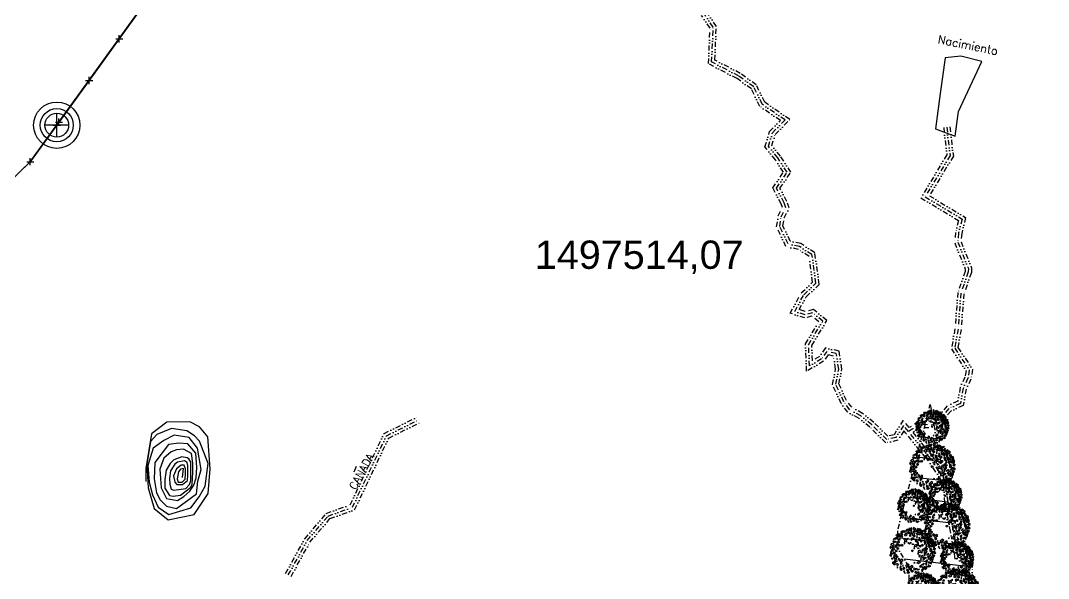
# Model space of a CAD drawing. Extents: x 0 to 28539, y 0 to 9112.
# Drawn here: x 15344 to 16345, y 6357 to 6899 of the extents above; entities that cross this region are included whole.
import ezdxf
from ezdxf.enums import TextEntityAlignment as Align

# ---------------------------------------------------------------- set-up
doc = ezdxf.new("R2010")
doc.units = 0
doc.header["$LTSCALE"] = 10
doc.header["$MEASUREMENT"] = 0
doc.header["$PDMODE"] = 2
doc.header["$PDSIZE"] = 3.5
doc.linetypes.add('DASHDOT', pattern=[1, 0.5, -0.25, 0, -0.25])
doc.linetypes.add('DIVIDE', pattern=[1.25, 0.5, -0.25, 0, -0.25, 0, -0.25])
doc.layers.get('0').update_dxf_attribs({"linetype": 'CONTINUOUS'})
for name, color, linetype in [('ARBOL4', 76, 'CONTINUOUS'), ('AREA', 2, 'CONTINUOUS'), ('CANO', 5, 'DIVIDE'), ('CERCO', 2, 'CONTINUOUS'), ('COORDENADAS', 1, 'CONTINUOUS'), ('DIV-', 5, 'CONTINUOUS'), ('HOJA', 8, 'CONTINUOUS'), ('LIMITE', 6, 'CONTINUOUS'), ('MURO', 3, 'CONTINUOUS'), ('PL', 3, 'CONTINUOUS'), ('PUA', 1, 'CONTINUOUS'), ('R', 1, 'CONTINUOUS'), ('R60', 2, 'CONTINUOUS'), ('RASTROJO', 2, 'DASHDOT')]:
    doc.layers.add(name, color=color, linetype=linetype)
doc.styles.add('ARIAL', font='arial.ttf')
doc.styles.add('ATTR', font='romans.shx', dxfattribs={"width": 0.8, "height": 0.7})
doc.styles.add('SIMPLEX', font='simplex', dxfattribs={"height": 8})

# ---------------------------------------------------------------- blocks, each defined once
blk = doc.blocks.new('DEC1')
for points in [[(-22.482173, 47.292998), (-22.915303, 48.664658), (-25.556323, 50.836408), (-20.701343, 52.081818), (-20.707443, 47.864548)], [(-17.825703, 50.144688), (-15.340965, 55.637398), (-11.893769, 55.475018), (-12.802246, 52.160138), (-14.540878, 53.429518), (-15.347061, 51.420148), (-14.679306, 50.283108)], [(-10.286347, 57.002498), (-6.636353, 53.173978), (-4.977264, 55.300948), (-2.322731, 54.024758), (-2.654549, 58.704078), (-5.640907, 57.002498)], [(2.096443, 60.253408), (0.995445, 56.151728), (3.318161, 54.875548), (7.299967, 55.726328)], [(2.654526, 51.897798), (6.304517, 49.345458), (10.949967, 51.047028), (8.959067, 52.748598), (6.304517, 51.897798)], [(13.272677, 57.002498), (10.949967, 55.726328), (12.609047, 54.024758), (14.268137, 54.875548)], [(16.259037, 52.323198), (16.922667, 53.599378), (16.590857, 57.002498), (20.904477, 54.450148), (17.918117, 51.472418)], [(21.568117, 51.047028), (27.209017, 53.173978), (29.531737, 50.621628), (26.545377, 48.920058), (26.213557, 51.047028), (24.222657, 50.196248), (23.890837, 48.920058)], [(-44.561383, 31.831348), (-39.273253, 31.705098), (-39.604093, 34.382268), (-36.824663, 35.356908), (-40.368063, 38.431048), (-41.276543, 35.116178)], [(-38.104163, 42.886048), (-35.982343, 39.207198), (-33.437553, 39.947208), (-31.223573, 43.364378)], [(-32.518103, 32.329788), (-36.831723, 28.075868), (-31.854473, 28.926648)], [(-31.801213, 37.372358), (-27.415503, 38.148518), (-25.333863, 42.636518), (-27.944843, 42.431948), (-29.220293, 39.953298)], [(-27.902623, 48.490098), (-28.642653, 45.945318), (-26.266303, 45.915268), (-25.694743, 47.690008)], [(-22.563583, 30.628218), (-22.563583, 28.501248), (-21.568133, 29.352038)], [(-17.061733, 46.095918), (-21.688173, 40.867878), (-18.577893, 39.165388), (-13.789101, 40.946228), (-14.889992, 43.454908), (-16.965533, 43.184148)], [(-12.277245, 32.755178), (-14.599968, 30.628218), (-13.604515, 29.777438), (-11.2818, 30.628218)], [(-12.70607, 49.248398), (-13.313744, 45.632738), (-10.937401, 45.602688), (-9.258873, 49.086028)], [(-7.299988, 42.539188), (-9.290886, 39.136068), (-5.640907, 37.859878), (-3.981812, 39.136068)], [(-1.990913, 33.180578), (-4.977264, 30.628218), (-3.318176, 27.225088), (-0.99546, 30.202838)], [(-2.654549, 51.047028), (-4.645447, 48.494678), (-3.318176, 45.091538), (-1.990913, 46.793108)], [(2.322716, 47.218508), (-1.327278, 43.815368), (-0.66365, 40.412228), (3.318161, 37.009098), (6.636337, 38.710668), (2.654526, 40.837618), (5.309077, 44.666158)], [(6.636337, 30.628218), (6.304517, 25.523518), (13.272677, 21.269598), (14.931767, 22.120378), (9.290877, 25.098128), (12.277227, 29.352038)], [(10.949967, 39.136068), (9.622697, 36.158308), (10.618147, 33.605958), (10.949967, 36.158308)], [(19.245397, 47.643888), (12.277227, 47.218508), (13.272677, 43.815368), (17.918117, 41.688418), (18.913577, 44.240768), (17.254487, 45.516938)], [(15.927217, 35.307528), (16.922667, 29.777438), (14.268137, 28.075868), (17.918117, 26.799688), (19.245397, 31.479008)], [(21.568117, 28.075868), (20.240847, 25.098128), (22.231747, 24.247348), (23.890837, 25.948898)], [(24.554477, 46.793108), (21.568117, 44.666158), (23.227197, 42.964588), (26.877177, 44.240768)], [(23.890837, 30.202838), (21.568117, 37.009098), (25.218107, 32.329788)], [(25.549927, 37.859878), (32.186277, 39.561448), (34.177167, 43.389968), (33.181717, 35.307528), (29.199917, 34.882128)], [(31.522627, 48.069288), (29.863537, 46.367708), (28.536287, 43.389968), (32.186277, 45.516938)], [(29.531737, 34.031358), (28.536287, 31.053608), (36.499887, 31.479008), (33.181717, 34.456738)], [(29.863537, 27.650488), (28.536287, 22.971158), (30.527177, 17.441068), (32.186277, 20.418808), (29.863537, 22.120378)], [(35.504437, 27.650488), (36.168077, 22.120378), (39.154437, 21.694998), (40.813507, 23.821948)], [(36.831707, 44.240768), (35.836257, 42.539188), (37.163527, 41.263018), (40.481707, 41.688418)], [(37.495347, 38.285278), (35.836257, 35.732928), (38.158977, 34.031358), (41.477157, 34.031358), (38.158977, 35.307528)], [(40.813507, 40.412228), (40.481707, 39.136068), (42.804427, 37.434478), (45.458957, 37.859878)], [(44.795317, 26.374298), (42.804427, 28.075868), (42.472607, 29.777438), (43.799877, 31.053608), (46.454417, 29.352038)], [(49.772577, 26.799688), (48.445307, 25.098128), (50.436227, 23.396548), (53.754397, 25.523518)], [(-52.427143, -0.850769), (-55.081683, 0.4254), (-56.077133, -5.104706), (-55.081683, -6.380875), (-50.436243, -6.380875), (-51.099873, -5.104706), (-53.754413, -4.253914)], [(-52.427143, 19.568028), (-50.104423, 20.844198), (-46.786243, 17.441068), (-49.108973, 14.888718), (-53.754413, 14.463338), (-54.418043, 17.441068)], [(-48.445333, 5.530108), (-46.786243, 3.828518), (-44.795343, 5.104708)], [(-45.127153, 9.784018), (-44.463523, 14.463338), (-38.490813, 18.717258), (-39.818083, 15.739508)], [(-42.472623, 24.672728), (-44.131713, 23.396548), (-42.804433, 22.971158)], [(-30.195383, 13.187148), (-28.536293, 17.866458), (-25.218123, 16.164898), (-26.213573, 13.187148), (-27.872663, 14.463338)], [(-5.640907, 20.844198), (-7.963623, 18.291858), (-11.2818, 20.418808), (-11.2818, 22.120378), (-7.963623, 20.844198), (-4.313629, 22.971158)], [(-0.66365, 1.276169), (-2.322731, 0.4254), (-1.327278, -0.425384), (0, 0)], [(-0.66365, 18.717258), (0.663628, 19.142638), (1.659081, 17.441068), (-0.66365, 16.590288)], [(18.581767, 15.739508), (16.922667, 13.187148), (19.245397, 11.060198), (21.236297, 11.910978), (19.577217, 13.612548)], [(29.531737, 7.231658), (31.854457, 4.679318), (32.186277, 0), (35.504437, 3.403137), (33.513537, 9.784018)], [(40.481707, 17.015668), (43.799877, 11.910978), (41.477157, 8.507848), (41.145337, 11.910978)], [(46.454417, 20.844198), (44.463497, 22.120378), (42.472607, 21.269598), (42.804427, 19.568028), (45.458957, 19.142638)], [(46.454417, 6.380878), (46.122607, 4.679318), (43.468057, 5.104708), (43.799877, 7.657058)], [(49.440767, 0.4254), (49.772577, -4.679306), (43.799877, -7.231651), (47.449857, -3.828529)], [(48.777127, 16.164898), (48.445307, 12.761768), (50.768037, 11.060198), (52.095307, 13.187148)], [(51.099847, 20.418808), (52.095307, 16.590288), (56.077117, 13.187148), (54.418027, 17.866458)], [(52.095307, 5.955488), (54.086217, 3.403137), (55.745307, 4.679318), (54.418027, 8.082458)], [(-50.768053, -17.015672), (-50.436243, -19.993412), (-52.427143, -19.568022), (-52.758963, -16.590282)], [(-47.449883, -17.015672), (-46.454433, -9.784004), (-41.145353, -6.806266), (-44.131713, -11.06018)], [(-45.458983, -31.478992), (-46.786243, -26.799672), (-44.463523, -23.396552), (-43.468073, -26.374292), (-44.463523, -28.075852)], [(30.195357, -3.828529), (28.536287, -5.53009), (29.863537, -6.806266)], [(47.118057, -15.739494), (45.127137, -17.866462), (46.122607, -22.120372), (48.445307, -19.568022)], [(50.436227, -9.784004), (51.099847, -13.187141), (53.754397, -13.187141), (55.413487, -10.634796), (53.090757, -11.06018)], [(-28.204473, -43.389972), (-32.518103, -44.240752), (-30.195383, -47.218492), (-26.545393, -46.367702)], [(-11.2818, -55.300932), (-13.936333, -51.472412), (-10.286347, -51.472412), (-7.963623, -52.323192)], [(9.622697, -56.151712), (6.304517, -54.024762), (8.295417, -52.748592), (8.959067, -53.173982), (12.277227, -53.173982), (12.277227, -51.472412), (15.595407, -51.897802), (14.268137, -54.024762)], [(20.572657, -34.456732), (16.922667, -37.859872), (18.249947, -39.986832), (21.236297, -38.285262)], [(22.563567, -50.621622), (25.218107, -49.770842), (22.563567, -48.069272)], [(24.554477, -39.561442), (23.890837, -40.837612), (27.872647, -44.666142), (34.508987, -42.539172), (32.186277, -40.412222), (27.872647, -41.688402)], [(38.158977, -36.583692), (38.822617, -39.136042), (45.127137, -37.434482)], [(48.113497, -26.799672), (45.127137, -28.501252), (45.458957, -32.755162), (47.118057, -30.202822)]]:
    blk.add_lwpolyline(points, close=True)
at = {"style": 'ATTR', "width": 0.8, "flags": 1}
blk.add_attdef('ESTCODE', (0, 0), '', height=0.7, dxfattribs=at)
blk = doc.blocks.new('A$C3B855193')
for p, q in [((3.91, 4.03), (4.16, 4.03)), ((4.04, 3.91), (4.04, 4.16))]:
    blk.add_line(p, q)
for points in [[(2.34, 7.24), (2.35, 7.44), (1.97, 7.36), (1.92, 7.26), (2.05, 6.96), (2.11, 7.04), (2.09, 7.23)], [(3.64, 7.8), (3.79, 7.69), (3.66, 7.38), (3.44, 7.46), (3.28, 7.74), (3.45, 7.87)], [(4.24, 7.3), (4.11, 7.38), (4.12, 7.28)], [(4.64, 7.63), (4.78, 7.29), (4.94, 7.39), (5.08, 7.24), (5.17, 7.55), (4.94, 7.51)], [(5.52, 7.52), (5.34, 7.29), (5.46, 7.15), (5.74, 7.1)], [(0.93, 5.59), (0.62, 5.73), (0.52, 5.58), (0.71, 5.44)], [(0.58, 5.96), (0.85, 6.17), (1.13, 6.12), (0.96, 5.97), (0.83, 5.99)], [(1.36, 6.69), (1.18, 6.59), (1.15, 6.73), (1.33, 6.83)], [(1.76, 5.49), (1.44, 5.63), (1.35, 5.48), (1.54, 5.34)], [(1.45, 6.48), (1.94, 6.62), (2.27, 6.36), (1.92, 6.43)], [(2.93, 5.95), (2.59, 5.83), (2.51, 5.27), (2.61, 5.19), (2.65, 5.63), (3, 5.56)], [(2.86, 7.16), (2.8, 7.01), (2.93, 6.92)], [(3.22, 7.07), (3.54, 7.15), (3.97, 6.89), (3.75, 6.89)], [(3.85, 6.21), (4.19, 6.23), (4.17, 5.97), (3.95, 5.96), (3.99, 6.1)], [(5, 6.88), (4.61, 7.04), (4.8, 6.74)], [(5.16, 6.2), (5.03, 6.14), (5.11, 6.1)], [(5.34, 6.97), (5.51, 6.71), (5.85, 6.7), (5.77, 6.87), (5.58, 6.88)], [(5.58, 5.6), (5.38, 5.69), (5.36, 5.61), (5.47, 5.48)], [(6.3, 6.27), (5.84, 6.42), (5.82, 6.18), (6.06, 5.92), (6.19, 6.06), (6.12, 6.19)], [(6.16, 7.03), (5.97, 7.01), (6.04, 6.85), (6.17, 6.87)], [(6.34, 5.55), (6.07, 5.59), (6.09, 5.32), (6.21, 5.25)], [(6.23, 6.65), (6.3, 6.72), (6.37, 6.94), (6.58, 6.67), (6.31, 6.55)], [(6.62, 6.08), (6.37, 6.02), (6.44, 5.87), (6.7, 5.86)], [(6.54, 6.43), (6.95, 6.42), (7.04, 6.2), (6.8, 6.17), (6.84, 6.31), (6.69, 6.31), (6.63, 6.24)], [(7.01, 5.49), (6.79, 5.55), (6.61, 5.37), (6.76, 5.33)], [(7.18, 6.14), (7.04, 5.8), (7.22, 5.75), (7.21, 5.55), (7.5, 5.7), (7.31, 5.84)], [(7.72, 5.44), (7.43, 5.4), (7.42, 5.21), (7.58, 4.98)], [(0.3, 4.54), (0.13, 4.79), (0, 4.56), (0.15, 4.35)], [(0.67, 4.04), (0.35, 4.18), (0.25, 4.03), (0.44, 3.89)], [(0.77, 4.57), (0.46, 4.71), (0.36, 4.56), (0.55, 4.42)], [(1, 3.6), (0.68, 3.73), (0.58, 3.59), (0.77, 3.45)], [(1.35, 3.97), (1.04, 4.11), (0.94, 3.97), (1.13, 3.83)], [(1.62, 4.4), (1.31, 4.54), (1.21, 4.4), (1.4, 4.26)], [(1.83, 4.93), (1.51, 5.07), (1.41, 4.93), (1.6, 4.78)], [(3.89, 4), (3.8, 4.09), (3.77, 4), (3.83, 3.93)], [(4.65, 5.08), (4.31, 4.96), (4.23, 4.4), (4.33, 4.32), (4.37, 4.76), (4.72, 4.68)], [(5, 4.86), (4.78, 4.93), (4.82, 5.2), (4.93, 5.25), (4.94, 5), (5.18, 4.83)], [(5.01, 4.48), (5.07, 4.41), (4.99, 4.3), (4.87, 4.42)], [(5.3, 4.07), (4.97, 3.95), (4.89, 3.39), (4.99, 3.31), (5.02, 3.75), (5.38, 3.67)], [(5.89, 4.96), (5.65, 5.08), (5.47, 4.88), (5.73, 4.82)], [(5.96, 4.34), (5.63, 4.22), (5.55, 3.66), (5.65, 3.58), (5.68, 4.02), (6.04, 3.95)], [(6.51, 3.88), (6.19, 3.66), (6.01, 3.79), (6.03, 3.52), (6.36, 3.56)], [(6.62, 4.3), (6.4, 4.3), (6.26, 4.17), (6.43, 4.22)], [(6.9, 5.07), (6.58, 5.21), (6.39, 5.07), (6.28, 4.73), (6.48, 4.56), (6.5, 4.87), (6.82, 4.81)], [(7.39, 4), (7.17, 4.44), (6.98, 4.28), (6.98, 3.92), (7.17, 3.93), (7.2, 4.07)], [(7.21, 5.18), (7.15, 4.87), (7.38, 4.62), (7.43, 4.8), (7.31, 4.94)], [(7.48, 3.64), (7.26, 3.77), (7.2, 3.62), (7.38, 3.42)], [(7.61, 4.32), (7.71, 4.31), (7.91, 4.43), (7.87, 4.08), (7.6, 4.19)], [(7.67, 3.95), (7.96, 3.65), (7.86, 3.43), (7.67, 3.57), (7.8, 3.65), (7.69, 3.76), (7.6, 3.74)], [(7.82, 4.64), (7.68, 4.75), (7.62, 4.6), (7.72, 4.52)], [(0, 3.13), (0.17, 3.41), (0.27, 3.17), (0.28, 3)], [(0.52, 1.78), (0.56, 2.05), (0.7, 1.96), (0.69, 1.9), (0.78, 1.69), (0.89, 1.74), (0.95, 1.51), (0.78, 1.54)], [(1.23, 2.53), (0.91, 2.67), (0.81, 2.53), (1, 2.39)], [(1.48, 2.94), (1.16, 3.08), (1.06, 2.93), (1.25, 2.79)], [(1.38, 2.19), (1.23, 2.25), (1.18, 2.13)], [(1.85, 2.48), (1.53, 2.62), (1.43, 2.48), (1.62, 2.34)], [(2.07, 2.54), (1.97, 2.32), (1.68, 2.17), (1.99, 2.05), (2.34, 2.35)], [(2.21, 1.79), (1.9, 1.93), (1.8, 1.79), (1.99, 1.64)], [(4.41, 1.9), (4.26, 1.96), (4.21, 1.84)], [(5.1, 2.24), (5, 2.03), (4.71, 1.88), (5.02, 1.76), (5.37, 2.06)], [(5.34, 3.17), (5.13, 3.21), (5.06, 3), (5.17, 2.9), (5.23, 3.05)], [(5.8, 3.14), (5.47, 3.03), (5.39, 2.47), (5.49, 2.38), (5.52, 2.82), (5.88, 2.75)], [(6.02, 1.81), (5.79, 1.46), (5.51, 1.52), (5.71, 1.63)], [(6.41, 2.78), (6.07, 2.74), (5.78, 2.46), (6.01, 2.44), (6.06, 2.63)], [(6.21, 3.32), (5.98, 3.32), (5.98, 3.17), (6.14, 3.11)], [(6.56, 2.42), (6.23, 2.23), (6.28, 2.03), (6.46, 1.98)], [(6.43, 1.54), (6.46, 1.7), (6.35, 1.8), (6.25, 1.74), (6.29, 1.56)], [(6.41, 3.23), (6.78, 3.56), (6.58, 3.2)], [(6.81, 2.98), (6.59, 2.96), (6.83, 2.46), (6.93, 2.76)], [(6.74, 1.8), (6.79, 1.97), (6.89, 2.04), (7.01, 1.99), (6.97, 1.77)], [(6.94, 3.33), (7.23, 2.96), (7.53, 2.94), (6.99, 2.78), (6.85, 3.02)], [(7.29, 2.59), (7.09, 2.62), (7.04, 2.43), (7.13, 2.22), (7.12, 2.46)], [(7.75, 3.23), (7.6, 3.29), (7.37, 3.3), (7.61, 3.12)], [(7.52, 2.43), (7.43, 2.42), (7.38, 2.22), (7.48, 2.07)], [(7.65, 2.79), (7.52, 2.81), (7.47, 2.69), (7.59, 2.49)], [(1.58, 1.6), (1.26, 1.74), (1.17, 1.6), (1.36, 1.45)], [(1.23, 1.11), (1.35, 0.96), (1.39, 1.18)], [(1.98, 1.28), (1.88, 1.29), (1.75, 0.93), (2.07, 0.57), (2.14, 0.77), (1.94, 1.01)], [(2.43, 1.39), (2.28, 1.44), (2.23, 1.32)], [(2.71, 0.92), (2.39, 1.06), (2.29, 0.91), (2.48, 0.77)], [(2.55, 0.5), (2.4, 0.38), (2.68, 0.03)], [(3.12, 1.73), (3.02, 1.51), (2.73, 1.36), (3.04, 1.24), (3.39, 1.55)], [(3.1, 1.09), (2.95, 1.15), (2.9, 1.03)], [(3.33, 0.59), (3.01, 0.73), (2.91, 0.58), (3.1, 0.44)], [(3.44, 0.13), (3.25, 0.27), (2.99, 0.14), (3.2, 0.1)], [(3.79, 1.44), (3.69, 1.22), (3.4, 1.07), (3.71, 0.95), (4.06, 1.26)], [(3.84, 0.76), (3.53, 0.9), (3.43, 0.76), (3.62, 0.62)], [(4.12, 0.5), (3.93, 0.56), (3.68, 0.39), (3.91, 0.31)], [(4.55, 0.82), (4.24, 0.95), (4.14, 0.81), (4.33, 0.67)], [(4.59, 0.45), (4.39, 0.31), (4.46, 0.14), (4.67, 0.11), (4.58, 0.24)], [(5.21, 0.79), (4.89, 0.63), (4.57, 0.94), (4.88, 0.8)], [(5.51, 1.14), (5.39, 1.12), (5.34, 1.3), (5.52, 1.35)], [(5.63, 0.77), (5.53, 0.58), (5.65, 0.5), (5.83, 0.68)], [(6.19, 1.26), (5.97, 1.19), (5.92, 1), (6.1, 0.97)], [(6.53, 1.23), (6.31, 1.06), (6.2, 0.72), (6.46, 0.95)], [(6.9, 1.49), (6.75, 1.53), (6.7, 1.35), (6.93, 1.2)]]:
    blk.add_lwpolyline(points, close=True)
at = {"xscale": 0.06928556762807148, "yscale": 0.06928556762807148, "zscale": 0.06928556762807148}
blk.add_blockref('DEC1', (4.02, 3.89), dxfattribs=at)

msp = doc.modelspace()

# ---------------------------------------------------------------- linework, layer by layer
at = {"layer": 'AREA'}
for p in [(15440.61, 6881.505), (15353.94, 6761.996)]:
    msp.add_point(p, dxfattribs=at)
at = {"layer": 'CANO'}
for points in [[(16208.936, 6499.446), (16204.098, 6505.359), (16196.711, 6493.687), (16187.813, 6491.698), (16173.235, 6506.094), (16162.58, 6514.676), (16151.742, 6520.74), (16145.941, 6528.233), (16138.128, 6545.53), (16140.98, 6560.246), (16138.678, 6575.308), (16129.448, 6577.419), (16124.2, 6570.121), (16112.544, 6563.348), (16111.652, 6583.953), (16125.487, 6606.927), (16115.623, 6614.925), (16108.278, 6613.155), (16098.127, 6616.382), (16106.997, 6632.51), (16118.802, 6643.739), (16114.954, 6671.621), (16102.933, 6679.475), (16091.68, 6682.011), (16083.661, 6699.077), (16085.014, 6708.467), (16089.521, 6717.217), (16087.812, 6722.137), (16080.319, 6736.289), (16090.779, 6751.83), (16081.777, 6765.626), (16072.561, 6776.995), (16076.435, 6789.939), (16088.813, 6802.607), (16066.561, 6817.867), (16058.313, 6834.858), (16043.598, 6845.397), (16017.266, 6859.172), (16018.816, 6892.84), (16010.248, 6905.46)], [(16209.611, 6503.359), (16203.787, 6510.477), (16194.842, 6496.343), (16188.756, 6494.982), (16175.235, 6508.335), (16164.265, 6517.17), (16153.74, 6523.059), (16148.53, 6529.79), (16141.255, 6545.895), (16144.024, 6560.185), (16141.336, 6577.777), (16128.175, 6580.787), (16122.139, 6572.392), (16115.327, 6568.434), (16114.689, 6583.179), (16129.403, 6607.614), (16116.361, 6618.188), (16108.389, 6616.267), (16102.515, 6618.135), (16109.402, 6630.656), (16121.984, 6642.625), (16117.739, 6673.385), (16104.121, 6682.282), (16093.771, 6684.615), (16086.759, 6699.539), (16087.912, 6707.54), (16092.777, 6716.986), (16090.571, 6723.338), (16083.811, 6736.104), (16094.378, 6751.804), (16084.205, 6767.395), (16075.89, 6777.653), (16079.097, 6788.371), (16093.453, 6803.062), (16068.913, 6819.891), (16060.679, 6836.853), (16045.175, 6847.958), (16020.351, 6860.944), (16021.859, 6893.699), (16012.938, 6906.839)], [(16206.614, 6497.546), (16204.41, 6500.241), (16198.581, 6491.03), (16186.87, 6488.413), (16171.235, 6503.852), (16160.895, 6512.181), (16149.744, 6518.42), (16143.353, 6526.676), (16135.002, 6545.164), (16137.936, 6560.306), (16136.021, 6572.838), (16130.721, 6574.05), (16126.262, 6567.849), (16109.762, 6558.261), (16108.616, 6584.726), (16121.571, 6606.239), (16114.885, 6611.661), (16108.167, 6610.042), (16093.739, 6614.629), (16104.593, 6634.363), (16115.62, 6644.852), (16112.169, 6669.857), (16101.746, 6676.667), (16089.589, 6679.407), (16080.564, 6698.615), (16082.117, 6709.393), (16086.265, 6717.447), (16085.054, 6720.936), (16076.827, 6736.473), (16087.18, 6751.855), (16079.349, 6763.857), (16069.233, 6776.337), (16073.773, 6791.507), (16084.174, 6802.151), (16064.209, 6815.842), (16055.947, 6832.862), (16042.022, 6842.836), (16014.182, 6857.4), (16015.774, 6891.98), (16007.559, 6904.08)], [(16246.163, 6795.654), (16249.509, 6768.109), (16225.141, 6727.944), (16261.054, 6706.243), (16257.756, 6692.71), (16257.011, 6683.673), (16267.235, 6658.094), (16267.131, 6654.758), (16260.003, 6634.135), (16257.146, 6599.126), (16253.889, 6580.61), (16268.129, 6559.346), (16266.792, 6551.334), (16262.192, 6541.633), (16259.612, 6526.886), (16248.284, 6521.918), (16241.118, 6513.326), (16236.214, 6514.206), (16227.585, 6506.12), (16219.912, 6506.337), (16213.139, 6501.986), (16208.936, 6499.446)], [(16243.185, 6795.292), (16246.406, 6768.777), (16221.018, 6726.93), (16257.618, 6704.814), (16254.786, 6693.191), (16253.963, 6683.215), (16264.217, 6657.561), (16264.147, 6655.307), (16257.044, 6634.756), (16254.168, 6599.508), (16250.726, 6579.942), (16264.974, 6558.665), (16263.902, 6552.241), (16259.307, 6542.55), (16256.934, 6528.987), (16246.433, 6524.381), (16239.931, 6516.586), (16235.262, 6517.424), (16226.435, 6509.153), (16219.071, 6509.362), (16211.552, 6504.532), (16209.611, 6503.359)], [(16249.141, 6796.015), (16252.613, 6767.44), (16229.265, 6728.957), (16264.49, 6707.672), (16260.727, 6692.228), (16260.059, 6684.13), (16270.253, 6658.626), (16270.116, 6654.208), (16262.963, 6633.513), (16260.125, 6598.743), (16257.053, 6581.277), (16271.284, 6560.026), (16269.682, 6550.427), (16265.077, 6540.715), (16262.29, 6524.784), (16250.136, 6519.454), (16242.305, 6510.065), (16237.167, 6510.987), (16228.735, 6503.086), (16220.754, 6503.312), (16214.726, 6499.439), (16213.445, 6498.665)], [(15602.532, 6361.425), (15621.176, 6395.234), (15642.141, 6419.861), (15665.367, 6428.179), (15698.364, 6497.599), (15731.05, 6513.776)], [(15605.159, 6359.977), (15623.657, 6393.52), (15643.906, 6417.306), (15667.544, 6425.773), (15700.627, 6495.372), (15732.381, 6511.087)], [(15607.786, 6358.528), (15626.138, 6391.806), (15645.671, 6414.752), (15669.722, 6423.366), (15702.89, 6493.144), (15733.712, 6508.398)], [(16342.21, 6215.82), (16331.041, 6222.193), (16314.048, 6233.333), (16302.011, 6240.936), (16294.772, 6245.56), (16283.096, 6256.209), (16279.472, 6264.573), (16273.755, 6277.856), (16271.328, 6294.006), (16268.625, 6320.409), (16264.72, 6347.625), (16264.11, 6355.04), (16265.382, 6367.718), (16265.639, 6370.633), (16254.426, 6375.421), (16249.85, 6402.077), (16244.417, 6430.409), (16242.706, 6449.524), (16228.011, 6471.325), (16206.612, 6497.549)], [(16343.696, 6218.426), (16332.608, 6224.752), (16315.672, 6235.856), (16303.62, 6243.469), (16296.603, 6247.95), (16285.593, 6257.992), (16282.226, 6265.762), (16276.664, 6278.685), (16274.306, 6294.382), (16271.603, 6320.775), (16267.702, 6347.961), (16267.122, 6355.013), (16268.368, 6367.436), (16268.818, 6372.538), (16257.106, 6377.539), (16252.802, 6402.613), (16247.391, 6430.826), (16245.626, 6450.56), (16230.422, 6473.115), (16208.936, 6499.446)], [(16345.183, 6221.031), (16334.175, 6227.312), (16317.296, 6238.378), (16305.228, 6246.001), (16298.435, 6250.34), (16288.09, 6259.775), (16284.98, 6266.952), (16279.573, 6279.515), (16277.283, 6294.758), (16274.582, 6321.141), (16270.685, 6348.298), (16270.135, 6354.986), (16271.355, 6367.155), (16271.998, 6374.442), (16259.787, 6379.656), (16255.753, 6403.15), (16250.366, 6431.244), (16248.545, 6451.597), (16232.833, 6474.906), (16213.445, 6498.665)]]:
    msp.add_lwpolyline(points, dxfattribs=at)
at = {"layer": 'CERCO'}
for points in [[(15440.61, 6881.505), (15353.94, 6761.996)], [(16280.241, 6859.579), (16259.814, 6864.729), (16244.54, 6863.165), (16239.635, 6828.307), (16235.295, 6794.008), (16254.488, 6786.958), (16257.471, 6810.687), (16280.241, 6859.579)], [(15022.546, 6433.905), (15116.974, 6533.719), (15353.94, 6761.996)]]:
    msp.add_lwpolyline(points, dxfattribs=at)
at = {"layer": 'DIV-'}
msp.add_lwpolyline([(15502.191, 6454.79), (15502.994, 6463.611), (15500.183, 6462.809), (15498.176, 6460.403), (15496.972, 6453.587), (15497.775, 6450.38), (15499.782, 6450.38), (15501.789, 6450.38), (15504.599, 6453.186), (15505.001, 6457.998), (15505.001, 6463.21), (15503.796, 6466.818), (15500.986, 6466.818), (15496.169, 6463.21), (15493.359, 6456.394), (15494.563, 6450.38), (15496.57, 6447.974), (15498.176, 6447.974), (15502.191, 6447.974), (15507.008, 6451.983), (15507.409, 6457.196), (15507.409, 6463.611), (15507.409, 6466.417), (15506.607, 6469.224), (15504.198, 6470.828), (15497.373, 6469.625), (15494.563, 6467.62), (15490.549, 6461.205), (15489.344, 6453.988), (15489.746, 6448.375), (15490.95, 6443.564), (15493.76, 6442.361), (15505.402, 6443.965), (15509.015, 6447.974), (15510.22, 6451.983), (15510.22, 6460.002), (15510.22, 6469.625), (15508.212, 6472.832), (15506.607, 6474.035), (15501.388, 6474.837), (15493.76, 6472.03), (15490.147, 6468.422), (15486.133, 6462.007), (15484.928, 6452.785), (15484.928, 6444.366), (15489.344, 6437.149), (15492.957, 6436.748), (15500.183, 6437.55), (15509.818, 6445.168), (15511.424, 6447.974), (15512.227, 6460.002), (15512.227, 6468.823), (15511.022, 6478.044), (15502.994, 6482.455), (15496.169, 6481.653), (15490.95, 6479.648), (15484.125, 6473.634), (15480.111, 6462.809), (15481.315, 6444.767), (15484.125, 6439.554), (15486.534, 6434.342), (15497.373, 6432.338), (15503.395, 6436.347), (15509.417, 6441.559), (15513.03, 6447.172), (15515.438, 6454.389), (15516.241, 6464.413), (15515.037, 6478.445), (15507.409, 6487.667), (15498.578, 6488.068), (15488.541, 6486.865), (15475.294, 6469.224), (15474.491, 6453.587), (15476.899, 6439.955), (15480.512, 6433.139), (15486.534, 6426.724), (15496.169, 6424.72), (15515.84, 6438.753), (15517.044, 6451.182), (15520.256, 6462.408), (15516.643, 6483.257), (15508.614, 6493.681), (15494.162, 6496.087), (15484.125, 6490.874), (15473.688, 6483.257), (15468.469, 6466.417), (15469.673, 6450.38), (15472.885, 6437.951), (15478.505, 6425.923), (15488.943, 6418.706), (15510.22, 6425.121), (15518.249, 6435.946), (15524.27, 6446.37), (15527.08, 6468.422), (15518.65, 6490.073), (15513.833, 6495.285), (15506.205, 6500.096), (15491.351, 6502.502), (15477.301, 6496.488), (15470.878, 6489.672), (15467.265, 6467.62), (15468.87, 6444.767), (15474.491, 6424.72), (15488.14, 6413.493), (15513.431, 6418.706), (15527.08, 6439.153), (15529.088, 6463.21), (15526.679, 6494.483), (15518.65, 6504.105), (15509.417, 6508.917), (15486.936, 6508.516), (15472.082, 6497.289), (15466.462, 6463.611), (15466.462, 6457.998), (15466.462, 6450.781)], dxfattribs=at)
at = {"layer": 'HOJA'}
msp.add_lwpolyline([(15114.855, 6531.478), (15353.94, 6761.996), (15571.239, 7063.063)], dxfattribs=at)
at = {"layer": 'LIMITE'}
msp.add_lwpolyline([(15317.931, 6727.307), (15353.94, 6761.996), (15379.712, 6797.532), (15411.256, 6841.028), (15440.61, 6881.505), (15458.989, 6907.048)], dxfattribs=at)
at = {"layer": 'MURO'}
msp.add_lwpolyline([(15652.963, 7196.054), (15623.647, 7147.937), (15597.633, 7105.237), (15571.239, 7063.063), (15546.594, 7028.808), (15517.392, 6988.222), (15488.19, 6947.635), (15458.989, 6907.048), (15440.61, 6881.505), (15411.256, 6841.028), (15379.712, 6797.532), (15353.94, 6761.996), (15317.931, 6727.307), (15281.922, 6692.618), (15245.912, 6657.929), (15209.903, 6623.24), (15173.893, 6588.551), (15137.884, 6553.862), (15113.736, 6530.295), (15102.566, 6518.488), (15068.204, 6482.167), (15033.842, 6445.845), (15022.546, 6433.905)], dxfattribs=at)
msp.add_circle((15379.713, 6797.534), 22.528, dxfattribs=at)
at = {"layer": 'PL'}
for p, q in [((15379.712, 6785.97), (15379.712, 6809.095)), ((15391.275, 6797.532), (15368.15, 6797.532))]:
    msp.add_line(p, q, dxfattribs=at)
msp.add_lwpolyline([(15458.989, 6907.048), (15440.61, 6881.505), (15411.256, 6841.028), (15381.902, 6800.552), (15353.94, 6761.996), (15317.931, 6727.307)], dxfattribs=at)
for radius in [16.135, 11.562]:
    msp.add_circle((15379.712, 6797.532), radius, dxfattribs=at)
msp.add_point((15379.712, 6797.532), dxfattribs=at)
at = {"layer": 'PUA'}
for p in [(15411.256, 6841.028), (15381.902, 6800.552)]:
    msp.add_point(p, dxfattribs=at)
at = {"layer": 'R'}
for p, q in [((16232.396, 6513.08), (16226.979, 6513.703)), ((16236.145, 6492.516), (16221.92, 6494.153)), ((16239.893, 6471.953), (16216.86, 6474.603)), ((16243.642, 6451.39), (16211.801, 6455.053)), ((16247.391, 6430.826), (16206.741, 6435.504)), ((16251.14, 6410.263), (16201.682, 6415.954)), ((16254.889, 6389.7), (16198.221, 6396.22)), ((16268.332, 6368.021), (16205.103, 6375.296))]:
    msp.add_line(p, q, dxfattribs=at)
msp.add_lwpolyline([(15379.712, 6797.532), (15411.256, 6841.028), (15440.61, 6881.505)], dxfattribs=at)
at = {"layer": 'R60'}
msp.add_line((15669.182, 6460.399), (15671.42, 6465.774), dxfattribs=at)
at = {"layer": 'RASTROJO'}
msp.add_lwpolyline([(16266.285, 6177.31), (16252.405, 6207.259), (16247.733, 6220.203), (16237.102, 6230.691), (16237.697, 6248.94), (16220.813, 6265.6), (16217.209, 6273.025), (16232.429, 6301.398), (16209.892, 6345.065), (16209.39, 6368.17), (16197.658, 6387.671), (16198.781, 6404.746), (16230.09, 6525.725), (16257.106, 6377.539), (16268.823, 6372.584), (16266.885, 6354.589), (16276.086, 6279.934), (16285.593, 6257.992), (16296.603, 6247.95), (16310.636, 6238.988), (16343.696, 6218.426)], close=True, dxfattribs=at)

# ---------------------------------------------------------------- block references
at = {"layer": 'ARBOL4'}
for p, xscale, yscale, zscale in [((16215.818, 6487.873), 4.078627498245623, 4.078627498245623, 4.078627498245623), ((16209.901, 6442.909), 5.585038350211107, 5.585038350211107, 5.585038350211107), ((16228.644, 6420.621), 4.078627498245623, 4.078627498245623, 4.078627498245623), ((16198.182, 6411.014), 4.078627498245623, 4.078627498245623, 4.078627498245623), ((16224.331, 6385.265), 5.585038350211107, 5.585038350211107, 5.585038350211107), ((16190.662, 6361.246), 5.585038350211107, 5.585038350211107, 5.585038350211107), ((16239.867, 6359.774), 4.078627498245623, 4.078627498245623, 4.078627498245623), ((16233.95, 6321.216), 5.585038350211107, 5.585038350211107, 5.585038350211107), ((16206.199, 6329.351), 4.078627498245623, 4.078627498245623, 4.078627498245623)]:
    msp.add_blockref('A$C3B855193', p, dxfattribs=dict(at, xscale=xscale, yscale=yscale, zscale=zscale))

# ---------------------------------------------------------------- texts
at = {"layer": 'COORDENADAS', "color": 1, "true_color": 0xe60000, "style": 'ARIAL'}
msp.add_text('1497514,07', height=27.5452, dxfattribs=at).set_placement((15946.775, 6657.757), align=Align.CENTER)
at = {"layer": 'R60', "style": 'SIMPLEX'}
msp.add_text('Nacimiento', height=8, rotation=348.505566, dxfattribs=at).set_placement((16266.039, 6871.515), align=Align.CENTER)
msp.add_text('CANADA', height=7.5075, rotation=61.358817, dxfattribs=at).set_placement((15670.673, 6442.233))

doc.saveas('drawing.dxf')
